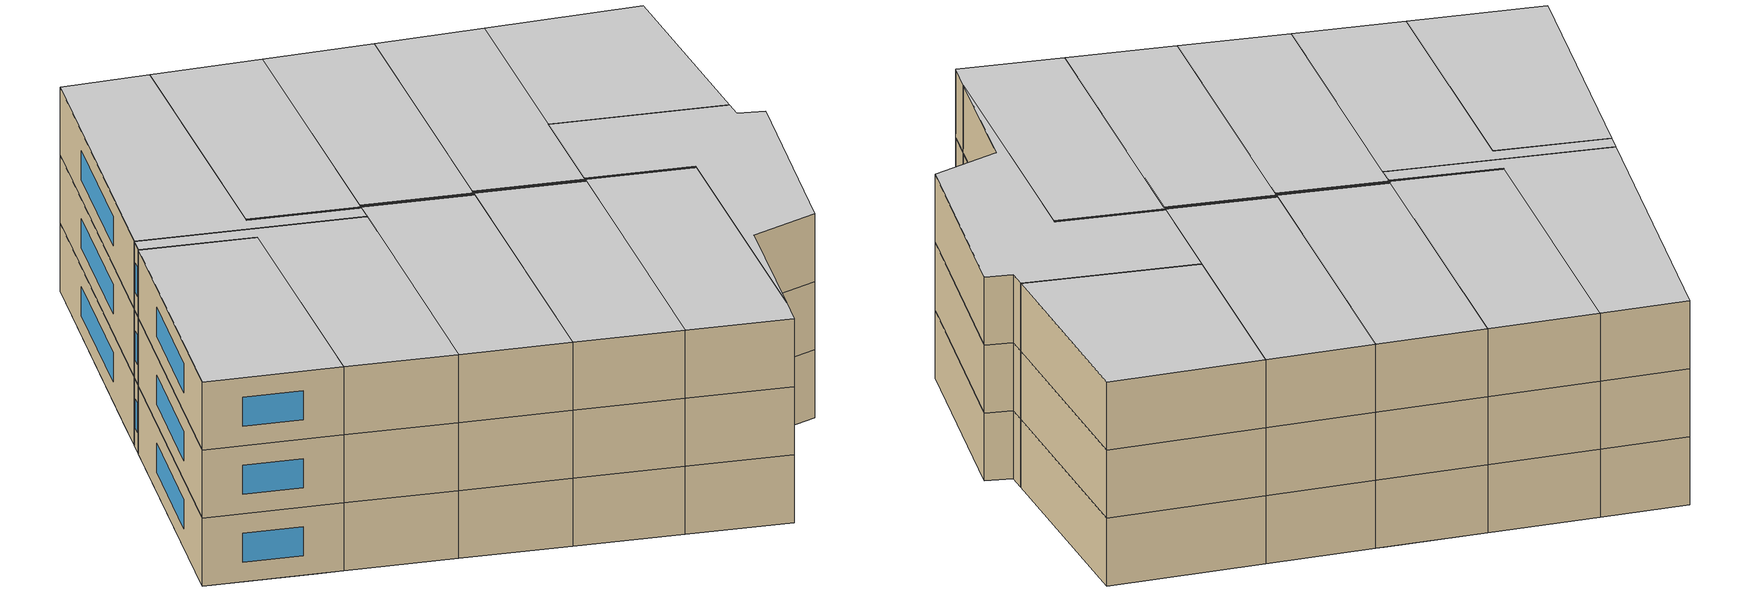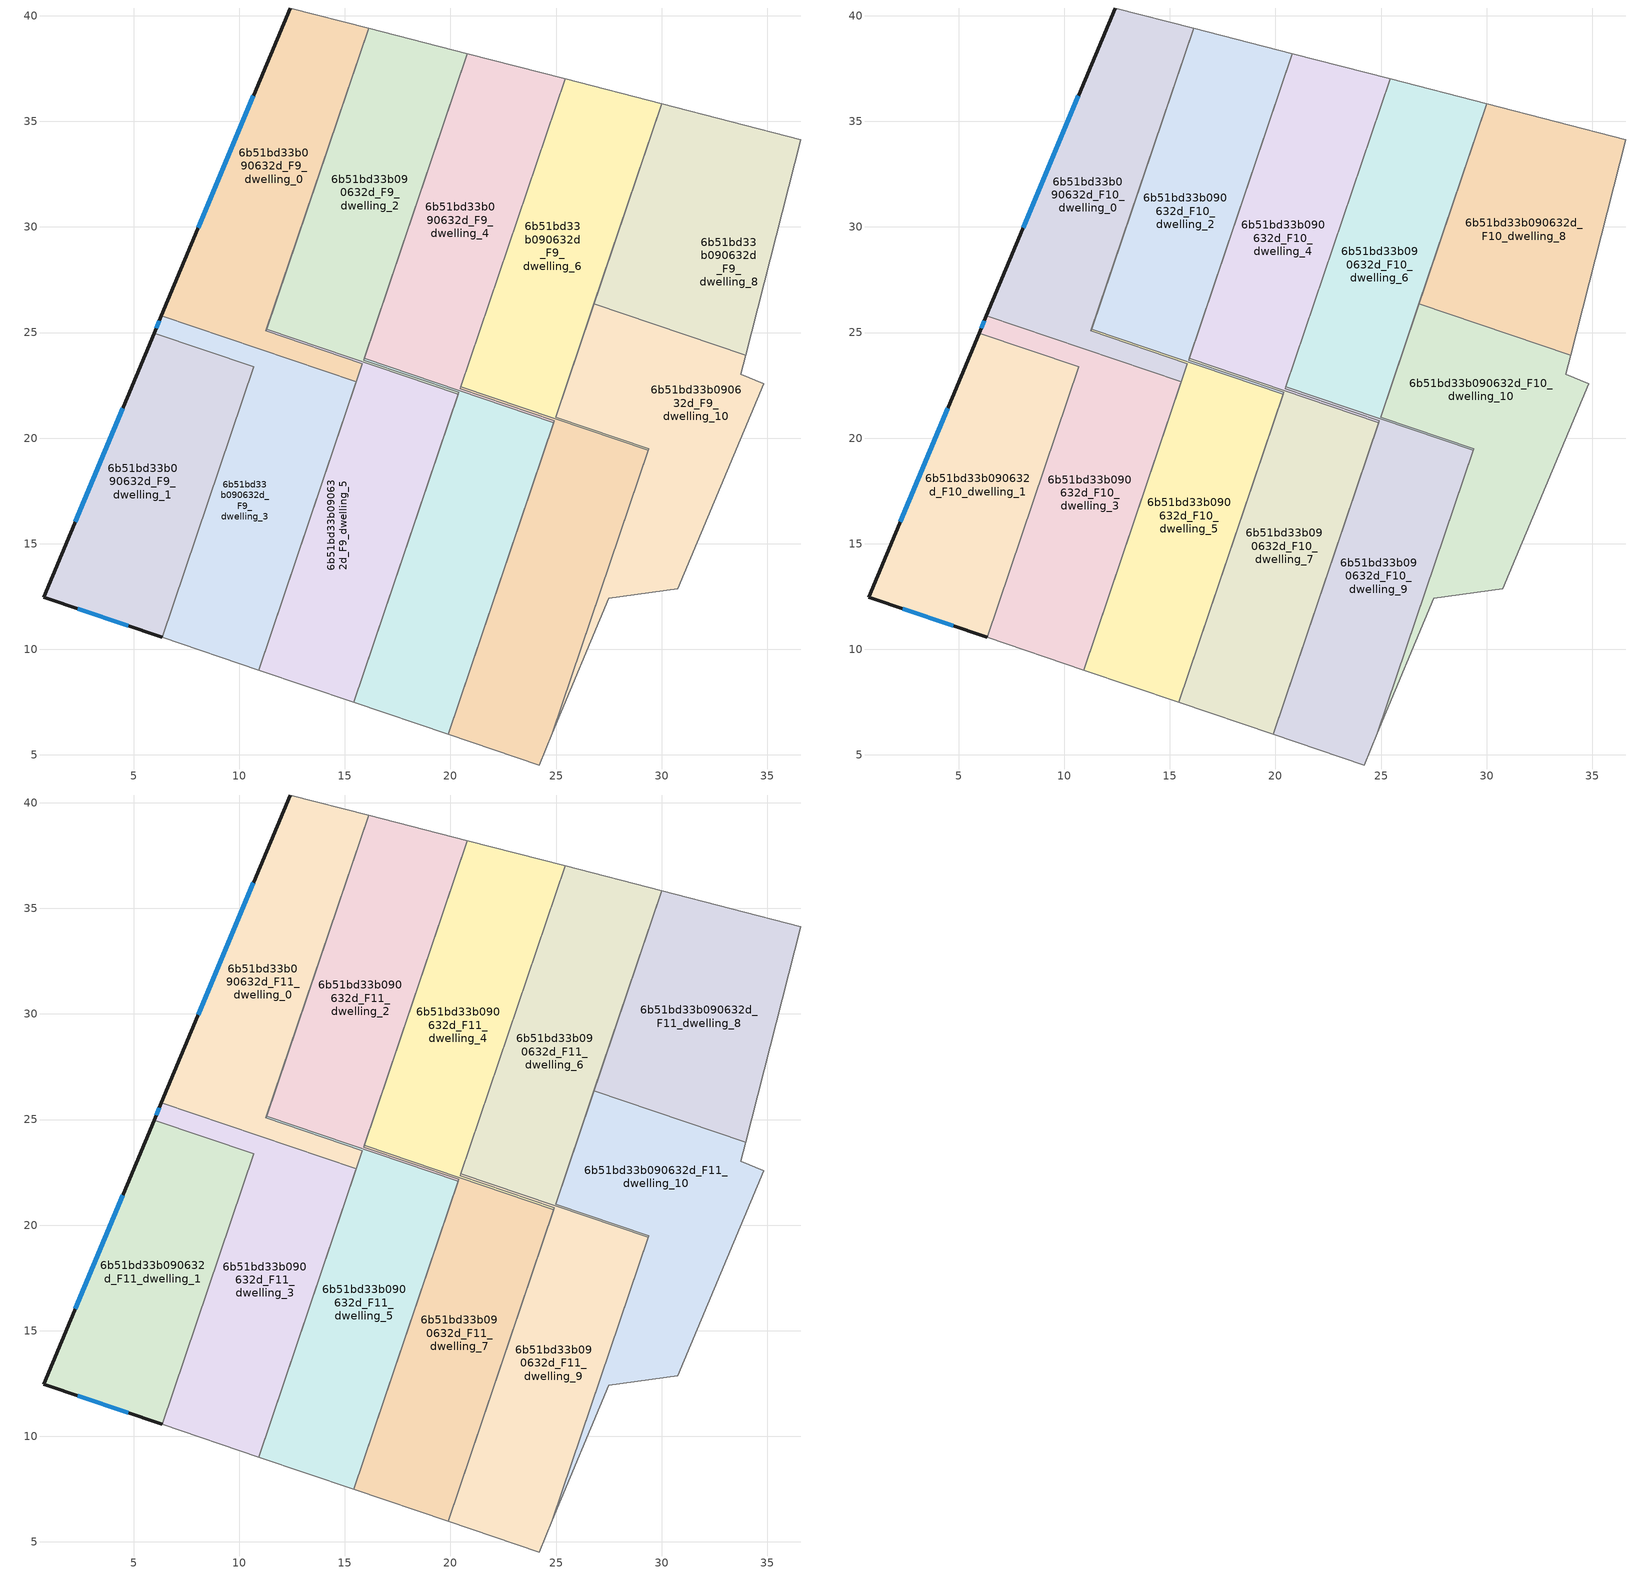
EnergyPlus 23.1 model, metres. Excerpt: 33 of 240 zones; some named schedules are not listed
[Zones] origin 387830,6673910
6b51bd33b090632d_F9_dwelling_0
 floor to 6b51bd33b090632d_F8_dwelling_6 (EU_floor_Construction): 16.12,39.41 11.37,25.4 6.79,26.95 12.41,40.37 z27
 floor to 6b51bd33b090632d_F8_dwelling_0 (EU_floor_Construction): 10.37,25.74 9.97,24.55 6.31,25.79 6.79,26.95 z27
 floor to 6b51bd33b090632d_F8_dwelling_2 (EU_floor_Construction): 15.83,23.53 15.54,22.67 14.06,23.17 14.35,24.03 z27
 floor to 6b51bd33b090632d_F8_dwelling_1 (EU_floor_Construction): 14.35,24.03 14.06,23.17 9.97,24.55 10.37,25.74 11.37,25.39 11.27,25.07 z27
 wall outside (EU_wall_Construction): 12.41,40.37 6.31,25.79 z27:30
 wall adiabatic (EU_wall_Construction): 11.27,25.07 16.12,39.41 12.41,40.37 / 15.54,22.67 15.83,23.53 z27:30
 wall to 6b51bd33b090632d_F9_dwelling_5 (EU_wall_Construction): 15.83,23.53 11.27,25.07 z27:30
 wall to 6b51bd33b090632d_F9_dwelling_3 (EU_wall_Construction): 6.31,25.79 15.54,22.67 z27:30
 window (EU_Window_Construction): 10.67,36.21 8.05,29.96 z27.86:29.14
6b51bd33b090632d_F9_dwelling_1
 floor to 6b51bd33b090632d_F8_dwelling_0 (EU_floor_Construction): 9.69,23.72 5.35,10.91 0.73,12.47 5.97,24.98 z27
 floor to 6b51bd33b090632d_F8_dwelling_1 (EU_floor_Construction): 10.69,23.38 6.35,10.57 5.35,10.91 9.69,23.72 z27
 wall outside (EU_wall_Construction): 5.97,24.98 0.73,12.47 6.35,10.57 z27:30
 wall to 6b51bd33b090632d_F9_dwelling_3 (EU_wall_Construction): 6.35,10.57 10.69,23.38 5.97,24.98 z27:30
 window (EU_Window_Construction): 4.47,21.4 2.23,16.04 / 2.34,11.92 4.75,11.11 z27.86:29.14
6b51bd33b090632d_F9_dwelling_10
 floor to 6b51bd33b090632d_F8_dwelling_11 (EU_floor_Construction): 33.98,23.92 33.75,23.04 34.85,22.58 32.96,18.08 29.33,19.31 29.4,19.5 28.29,19.88 30.1,25.23 z27
 floor to 6b51bd33b090632d_F8_dwelling_10 (EU_floor_Construction): 30.1,25.23 28.29,19.88 24.98,21 26.79,26.35 z27
 floor to 6b51bd33b090632d_F8_dwelling_5 (EU_floor_Construction): 32.96,18.08 30.77,12.86 27.51,12.42 24.83,6.02 29.33,19.31 z27
 wall adiabatic (EU_wall_Construction): 29.4,19.5 24.83,6.02 27.51,12.42 30.77,12.86 34.85,22.58 33.75,23.04 33.98,23.92 / 26.79,26.35 24.98,21 z27:30
 wall to 6b51bd33b090632d_F9_dwelling_6 (EU_wall_Construction): 24.98,21 29.4,19.5 z27:30
 wall to 6b51bd33b090632d_F9_dwelling_8 (EU_wall_Construction): 33.98,23.92 26.79,26.35 z27:30
6b51bd33b090632d_F9_dwelling_2
 floor to 6b51bd33b090632d_F8_dwelling_6 (EU_floor_Construction): 16.4,39.34 11.65,25.3 11.37,25.4 16.12,39.41 z27
 floor to 6b51bd33b090632d_F8_dwelling_3 (EU_floor_Construction): 20.4,22.17 20.37,22.08 18.48,22.72 18.51,22.81 z27
 floor to 6b51bd33b090632d_F8_dwelling_2 (EU_floor_Construction): 18.51,22.81 18.48,22.72 14.38,24.11 14.46,24.35 15.94,23.85 15.89,23.7 z27
 floor adiabatic (EU_floor_Construction): 20.8,38.21 15.94,23.85 14.46,24.35 14.38,24.11 11.29,25.16 11.37,25.4 11.65,25.3 16.4,39.34 16.12,39.41 z27
 wall adiabatic (EU_wall_Construction): 15.89,23.7 20.8,38.21 16.12,39.41 11.29,25.16 / 20.37,22.08 20.4,22.17 z27:30
 wall to 6b51bd33b090632d_F9_dwelling_7 (EU_wall_Construction): 20.4,22.17 15.89,23.7 z27:30
 wall to 6b51bd33b090632d_F9_dwelling_5 (EU_wall_Construction): 11.29,25.16 20.37,22.08 z27:30
6b51bd33b090632d_F9_dwelling_3
 floor to 6b51bd33b090632d_F8_dwelling_1 (EU_floor_Construction): 14.06,23.17 9.44,9.52 6.35,10.57 10.69,23.38 9.69,23.72 9.97,24.55 z27
 floor to 6b51bd33b090632d_F8_dwelling_2 (EU_floor_Construction): 15.54,22.67 10.92,9.02 9.44,9.52 14.06,23.17 z27
 floor to 6b51bd33b090632d_F8_dwelling_0 (EU_floor_Construction): 9.97,24.55 9.69,23.72 5.97,24.98 6.31,25.79 z27
 wall outside (EU_wall_Construction): 6.31,25.79 5.97,24.98 z27:30
 wall adiabatic (EU_wall_Construction): 6.35,10.57 10.92,9.02 15.54,22.67 z27:30
 window (EU_Window_Construction): 6.21,25.56 6.07,25.21 z27.86:29.14
6b51bd33b090632d_F9_dwelling_4
 floor to 6b51bd33b090632d_F8_dwelling_8 (EU_floor_Construction): 25.08,37.1 20.11,22.44 15.94,23.85 20.8,38.21 z27
 floor to 6b51bd33b090632d_F8_dwelling_9 (EU_floor_Construction): 25.43,37.01 20.49,22.42 20.46,22.33 24.21,21.06 24.21,21.05 20.11,22.44 25.08,37.1 z27
 floor to 6b51bd33b090632d_F8_dwelling_2 (EU_floor_Construction): 18.56,22.96 18.53,22.89 15.92,23.78 15.94,23.85 z27
 floor to 6b51bd33b090632d_F8_dwelling_3 (EU_floor_Construction): 22.65,21.57 22.63,21.5 18.53,22.89 18.56,22.96 z27
 floor to 6b51bd33b090632d_F8_dwelling_4 (EU_floor_Construction): 24.92,20.81 24.89,20.74 22.63,21.5 22.65,21.57 z27
 floor to 6b51bd33b090632d_F8_dwelling_10 (EU_floor_Construction): 24.92,20.82 24.92,20.81 24.21,21.05 24.21,21.06 z27
 wall to 6b51bd33b090632d_F9_dwelling_6 (EU_wall_Construction): 20.49,22.42 25.43,37.01 z27:30
 wall to 6b51bd33b090632d_F9_dwelling_9 (EU_wall_Construction): 20.46,22.33 20.49,22.42 / 20.46,22.33 24.92,20.82 z27:30
 wall adiabatic (EU_wall_Construction): 24.89,20.74 24.92,20.82 / 25.43,37.01 20.8,38.21 15.92,23.78 z27:30
 wall to 6b51bd33b090632d_F9_dwelling_7 (EU_wall_Construction): 15.92,23.78 24.89,20.74 z27:30
6b51bd33b090632d_F9_dwelling_5
 floor to 6b51bd33b090632d_F8_dwelling_2 (EU_floor_Construction): 18.48,22.72 13.54,8.13 10.92,9.02 15.83,23.53 14.35,24.03 14.38,24.11 z27
 floor to 6b51bd33b090632d_F8_dwelling_3 (EU_floor_Construction): 20.37,22.08 15.43,7.49 13.54,8.13 18.48,22.72 z27
 floor adiabatic (EU_floor_Construction): 14.38,24.11 14.35,24.03 11.27,25.07 11.29,25.16 z27
 wall adiabatic (EU_wall_Construction): 15.83,23.53 10.92,9.02 15.43,7.49 20.37,22.08 / 11.29,25.16 11.27,25.07 z27:30
6b51bd33b090632d_F9_dwelling_6
 floor to 6b51bd33b090632d_F8_dwelling_9 (EU_floor_Construction): 29.28,36.02 24.24,21.15 20.49,22.42 25.43,37.01 z27
 floor to 6b51bd33b090632d_F8_dwelling_11 (EU_floor_Construction): 29.4,19.5 29.37,19.41 28.26,19.79 28.29,19.88 z27
 floor to 6b51bd33b090632d_F8_dwelling_10 (EU_floor_Construction): 30,35.83 24.98,21 28.29,19.88 28.26,19.79 24.24,21.15 29.28,36.02 z27
 wall adiabatic (EU_wall_Construction): 24.98,21 30,35.83 25.43,37.01 / 29.37,19.41 29.4,19.5 z27:30
 wall to 6b51bd33b090632d_F9_dwelling_9 (EU_wall_Construction): 20.49,22.42 29.37,19.41 z27:30
6b51bd33b090632d_F9_dwelling_7
 floor to 6b51bd33b090632d_F8_dwelling_3 (EU_floor_Construction): 22.63,21.5 17.63,6.75 15.43,7.49 20.4,22.17 18.51,22.81 18.53,22.89 z27
 floor to 6b51bd33b090632d_F8_dwelling_2 (EU_floor_Construction): 18.53,22.89 18.51,22.81 15.89,23.7 15.92,23.78 z27
 floor to 6b51bd33b090632d_F8_dwelling_4 (EU_floor_Construction): 24.89,20.74 19.89,5.98 17.63,6.75 22.63,21.5 z27
 wall adiabatic (EU_wall_Construction): 20.4,22.17 15.43,7.49 19.89,5.98 24.89,20.74 / 15.92,23.78 15.89,23.7 z27:30
6b51bd33b090632d_F9_dwelling_8
 floor to 6b51bd33b090632d_F8_dwelling_10 (EU_floor_Construction): 33.4,34.96 30.1,25.23 26.79,26.35 30,35.83 z27
 floor to 6b51bd33b090632d_F8_dwelling_11 (EU_floor_Construction): 36.6,34.13 33.98,23.92 30.1,25.23 33.4,34.96 z27
 wall adiabatic (EU_wall_Construction): 33.98,23.92 36.6,34.13 30,35.83 26.79,26.35 z27:30
6b51bd33b090632d_F9_dwelling_9
 floor to 6b51bd33b090632d_F8_dwelling_4 (EU_floor_Construction): 26.75,20.19 21.73,5.36 19.89,5.98 24.92,20.81 z27
 floor to 6b51bd33b090632d_F8_dwelling_5 (EU_floor_Construction): 29.33,19.31 24.83,6.02 24.2,4.52 21.73,5.36 26.75,20.19 z27
 floor to 6b51bd33b090632d_F8_dwelling_10 (EU_floor_Construction): 28.26,19.79 28.23,19.69 24.92,20.81 24.92,20.82 24.21,21.06 24.24,21.15 z27
 floor to 6b51bd33b090632d_F8_dwelling_11 (EU_floor_Construction): 29.37,19.41 29.33,19.31 28.23,19.69 28.26,19.79 z27
 floor to 6b51bd33b090632d_F8_dwelling_9 (EU_floor_Construction): 24.24,21.15 24.21,21.06 20.46,22.33 20.49,22.42 z27
 wall adiabatic (EU_wall_Construction): 24.92,20.82 19.89,5.98 24.2,4.52 24.83,6.02 29.37,19.41 z27:30
6b51bd33b090632d_F10_dwelling_0
 floor to 6b51bd33b090632d_F9_dwelling_0 (EU_floor_Construction): 16.12,39.41 11.27,25.07 15.83,23.53 15.54,22.67 6.31,25.79 12.41,40.37 z30
 wall outside (EU_wall_Construction): 12.41,40.37 6.31,25.79 z30:33
 wall adiabatic (EU_wall_Construction): 11.27,25.07 16.12,39.41 12.41,40.37 / 15.54,22.67 15.83,23.53 z30:33
 wall to 6b51bd33b090632d_F10_dwelling_5 (EU_wall_Construction): 15.83,23.53 11.27,25.07 z30:33
 wall to 6b51bd33b090632d_F10_dwelling_3 (EU_wall_Construction): 6.31,25.79 15.54,22.67 z30:33
 window (EU_Window_Construction): 10.67,36.21 8.05,29.96 z30.86:32.14
6b51bd33b090632d_F10_dwelling_1
 floor to 6b51bd33b090632d_F9_dwelling_1 (EU_floor_Construction): 10.69,23.38 6.35,10.57 0.73,12.47 5.97,24.98 z30
 wall outside (EU_wall_Construction): 5.97,24.98 0.73,12.47 6.35,10.57 z30:33
 wall to 6b51bd33b090632d_F10_dwelling_3 (EU_wall_Construction): 6.35,10.57 10.69,23.38 5.97,24.98 z30:33
 window (EU_Window_Construction): 4.47,21.4 2.23,16.04 / 2.34,11.92 4.75,11.11 z30.86:32.14
6b51bd33b090632d_F10_dwelling_10
 floor to 6b51bd33b090632d_F9_dwelling_10 (EU_floor_Construction): 33.98,23.92 33.75,23.04 34.85,22.58 30.77,12.86 27.51,12.42 24.83,6.02 29.4,19.5 24.98,21 26.79,26.35 z30
 wall adiabatic (EU_wall_Construction): 29.4,19.5 24.83,6.02 27.51,12.42 30.77,12.86 34.85,22.58 33.75,23.04 33.98,23.92 / 26.79,26.35 24.98,21 z30:33
 wall to 6b51bd33b090632d_F10_dwelling_6 (EU_wall_Construction): 24.98,21 29.4,19.5 z30:33
 wall to 6b51bd33b090632d_F10_dwelling_8 (EU_wall_Construction): 33.98,23.92 26.79,26.35 z30:33
6b51bd33b090632d_F10_dwelling_2
 floor to 6b51bd33b090632d_F9_dwelling_2 (EU_floor_Construction): 20.8,38.21 15.89,23.7 20.4,22.17 20.37,22.08 11.29,25.16 16.12,39.41 z30
 wall adiabatic (EU_wall_Construction): 15.89,23.7 20.8,38.21 16.12,39.41 11.29,25.16 / 20.37,22.08 20.4,22.17 z30:33
 wall to 6b51bd33b090632d_F10_dwelling_7 (EU_wall_Construction): 20.4,22.17 15.89,23.7 z30:33
 wall to 6b51bd33b090632d_F10_dwelling_5 (EU_wall_Construction): 11.29,25.16 20.37,22.08 z30:33
6b51bd33b090632d_F10_dwelling_3
 floor to 6b51bd33b090632d_F9_dwelling_3 (EU_floor_Construction): 15.54,22.67 10.92,9.02 6.35,10.57 10.69,23.38 5.97,24.98 6.31,25.79 z30
 wall outside (EU_wall_Construction): 6.31,25.79 5.97,24.98 z30:33
 wall adiabatic (EU_wall_Construction): 6.35,10.57 10.92,9.02 15.54,22.67 z30:33
 window (EU_Window_Construction): 6.21,25.56 6.07,25.21 z30.86:32.14
6b51bd33b090632d_F10_dwelling_4
 floor to 6b51bd33b090632d_F9_dwelling_4 (EU_floor_Construction): 25.43,37.01 20.49,22.42 20.46,22.33 24.92,20.82 24.89,20.74 15.92,23.78 20.8,38.21 z30
 wall to 6b51bd33b090632d_F10_dwelling_6 (EU_wall_Construction): 20.49,22.42 25.43,37.01 z30:33
 wall to 6b51bd33b090632d_F10_dwelling_9 (EU_wall_Construction): 24.92,20.82 20.46,22.33 20.49,22.42 z30:33
 wall adiabatic (EU_wall_Construction): 24.89,20.74 24.92,20.82 / 25.43,37.01 20.8,38.21 15.92,23.78 z30:33
 wall to 6b51bd33b090632d_F10_dwelling_7 (EU_wall_Construction): 15.92,23.78 24.89,20.74 z30:33
6b51bd33b090632d_F10_dwelling_5
 floor to 6b51bd33b090632d_F9_dwelling_5 (EU_floor_Construction): 20.37,22.08 15.43,7.49 10.92,9.02 15.83,23.53 11.27,25.07 11.29,25.16 z30
 wall adiabatic (EU_wall_Construction): 15.83,23.53 10.92,9.02 15.43,7.49 20.37,22.08 / 11.29,25.16 11.27,25.07 z30:33
6b51bd33b090632d_F10_dwelling_6
 floor to 6b51bd33b090632d_F9_dwelling_6 (EU_floor_Construction): 30,35.83 24.98,21 29.4,19.5 29.37,19.41 20.49,22.42 25.43,37.01 z30
 wall adiabatic (EU_wall_Construction): 24.98,21 30,35.83 25.43,37.01 / 29.37,19.41 29.4,19.5 z30:33
 wall to 6b51bd33b090632d_F10_dwelling_9 (EU_wall_Construction): 20.49,22.42 29.37,19.41 z30:33
6b51bd33b090632d_F10_dwelling_7
 floor to 6b51bd33b090632d_F9_dwelling_7 (EU_floor_Construction): 24.89,20.74 19.89,5.98 15.43,7.49 20.4,22.17 15.89,23.7 15.92,23.78 z30
 wall adiabatic (EU_wall_Construction): 20.4,22.17 15.43,7.49 19.89,5.98 24.89,20.74 / 15.92,23.78 15.89,23.7 z30:33
6b51bd33b090632d_F10_dwelling_8
 floor to 6b51bd33b090632d_F9_dwelling_8 (EU_floor_Construction): 36.6,34.13 33.98,23.92 26.79,26.35 30,35.83 z30
 wall adiabatic (EU_wall_Construction): 33.98,23.92 36.6,34.13 30,35.83 26.79,26.35 z30:33
6b51bd33b090632d_F10_dwelling_9
 floor to 6b51bd33b090632d_F9_dwelling_9 (EU_floor_Construction): 29.37,19.41 24.83,6.02 24.2,4.52 19.89,5.98 24.92,20.82 20.46,22.33 20.49,22.42 z30
 wall adiabatic (EU_wall_Construction): 24.92,20.82 19.89,5.98 24.2,4.52 24.83,6.02 29.37,19.41 z30:33
6b51bd33b090632d_F11_dwelling_0
 floor to 6b51bd33b090632d_F10_dwelling_0 (EU_floor_Construction): 16.12,39.41 11.27,25.07 15.83,23.53 15.54,22.67 6.31,25.79 12.41,40.37 z33
 wall outside (EU_wall_Construction): 12.41,40.37 6.31,25.79 z33:36
 wall adiabatic (EU_wall_Construction): 11.27,25.07 16.12,39.41 12.41,40.37 / 15.54,22.67 15.83,23.53 z33:36
 wall to 6b51bd33b090632d_F11_dwelling_5 (EU_wall_Construction): 15.83,23.53 11.27,25.07 z33:36
 wall to 6b51bd33b090632d_F11_dwelling_3 (EU_wall_Construction): 6.31,25.79 15.54,22.67 z33:36
 window (EU_Window_Construction): 10.67,36.21 8.05,29.96 z33.86:35.14
 ceiling to 6b51bd33b090632d_F12_dwelling_0 (EU_floor_Construction): 15.54,22.67 15.83,23.53 11.27,25.07 16.12,39.41 12.41,40.37 6.31,25.79 z36
6b51bd33b090632d_F11_dwelling_1
 floor to 6b51bd33b090632d_F10_dwelling_1 (EU_floor_Construction): 10.69,23.38 6.35,10.57 0.73,12.47 5.97,24.98 z33
 wall outside (EU_wall_Construction): 5.97,24.98 0.73,12.47 6.35,10.57 z33:36
 wall to 6b51bd33b090632d_F11_dwelling_3 (EU_wall_Construction): 6.35,10.57 10.69,23.38 5.97,24.98 z33:36
 window (EU_Window_Construction): 4.47,21.4 2.23,16.04 / 2.34,11.92 4.75,11.11 z33.86:35.14
 ceiling to 6b51bd33b090632d_F12_dwelling_1 (EU_floor_Construction): 6.35,10.57 10.69,23.38 5.97,24.98 0.73,12.47 z36
6b51bd33b090632d_F11_dwelling_10
 floor to 6b51bd33b090632d_F10_dwelling_10 (EU_floor_Construction): 33.98,23.92 33.75,23.04 34.85,22.58 30.77,12.86 27.51,12.42 24.83,6.02 29.4,19.5 24.98,21 26.79,26.35 z33
 wall adiabatic (EU_wall_Construction): 29.4,19.5 24.83,6.02 27.51,12.42 30.77,12.86 34.85,22.58 33.75,23.04 33.98,23.92 / 26.79,26.35 24.98,21 z33:36
 wall to 6b51bd33b090632d_F11_dwelling_6 (EU_wall_Construction): 24.98,21 29.4,19.5 z33:36
 wall to 6b51bd33b090632d_F11_dwelling_8 (EU_wall_Construction): 33.98,23.92 26.79,26.35 z33:36
 ceiling to 6b51bd33b090632d_F12_dwelling_10 (EU_floor_Construction): 30.77,12.86 34.85,22.58 33.75,23.04 33.98,23.92 26.79,26.35 24.98,21 29.4,19.5 24.83,6.02 27.51,12.42 z36
6b51bd33b090632d_F11_dwelling_2
 floor to 6b51bd33b090632d_F10_dwelling_2 (EU_floor_Construction): 20.8,38.21 15.89,23.7 20.4,22.17 20.37,22.08 11.29,25.16 16.12,39.41 z33
 wall adiabatic (EU_wall_Construction): 15.89,23.7 20.8,38.21 16.12,39.41 11.29,25.16 / 20.37,22.08 20.4,22.17 z33:36
 wall to 6b51bd33b090632d_F11_dwelling_7 (EU_wall_Construction): 20.4,22.17 15.89,23.7 z33:36
 wall to 6b51bd33b090632d_F11_dwelling_5 (EU_wall_Construction): 11.29,25.16 20.37,22.08 z33:36
 ceiling to 6b51bd33b090632d_F12_dwelling_2 (EU_floor_Construction): 20.4,22.17 15.89,23.7 20.8,38.21 16.12,39.41 11.29,25.16 20.37,22.08 z36
6b51bd33b090632d_F11_dwelling_3
 floor to 6b51bd33b090632d_F10_dwelling_3 (EU_floor_Construction): 15.54,22.67 10.92,9.02 6.35,10.57 10.69,23.38 5.97,24.98 6.31,25.79 z33
 wall outside (EU_wall_Construction): 6.31,25.79 5.97,24.98 z33:36
 wall adiabatic (EU_wall_Construction): 6.35,10.57 10.92,9.02 15.54,22.67 z33:36
 window (EU_Window_Construction): 6.21,25.56 6.07,25.21 z33.86:35.14
 ceiling to 6b51bd33b090632d_F12_dwelling_3 (EU_floor_Construction): 10.92,9.02 15.54,22.67 6.31,25.79 5.97,24.98 10.69,23.38 6.35,10.57 z36
6b51bd33b090632d_F11_dwelling_4
 floor to 6b51bd33b090632d_F10_dwelling_4 (EU_floor_Construction): 25.43,37.01 20.49,22.42 20.46,22.33 24.92,20.82 24.89,20.74 15.92,23.78 20.8,38.21 z33
 wall to 6b51bd33b090632d_F11_dwelling_6 (EU_wall_Construction): 20.49,22.42 25.43,37.01 z33:36
 wall to 6b51bd33b090632d_F11_dwelling_9 (EU_wall_Construction): 24.92,20.82 20.46,22.33 20.49,22.42 z33:36
 wall adiabatic (EU_wall_Construction): 24.89,20.74 24.92,20.82 / 25.43,37.01 20.8,38.21 15.92,23.78 z33:36
 wall to 6b51bd33b090632d_F11_dwelling_7 (EU_wall_Construction): 15.92,23.78 24.89,20.74 z33:36
 ceiling to 6b51bd33b090632d_F12_dwelling_4 (EU_floor_Construction): 24.92,20.82 20.46,22.33 20.49,22.42 25.43,37.01 20.8,38.21 15.92,23.78 24.89,20.74 z36
6b51bd33b090632d_F11_dwelling_5
 floor to 6b51bd33b090632d_F10_dwelling_5 (EU_floor_Construction): 20.37,22.08 15.43,7.49 10.92,9.02 15.83,23.53 11.27,25.07 11.29,25.16 z33
 wall adiabatic (EU_wall_Construction): 15.83,23.53 10.92,9.02 15.43,7.49 20.37,22.08 / 11.29,25.16 11.27,25.07 z33:36
 ceiling to 6b51bd33b090632d_F12_dwelling_5 (EU_floor_Construction): 15.43,7.49 20.37,22.08 11.29,25.16 11.27,25.07 15.83,23.53 10.92,9.02 z36
6b51bd33b090632d_F11_dwelling_6
 floor to 6b51bd33b090632d_F10_dwelling_6 (EU_floor_Construction): 30,35.83 24.98,21 29.4,19.5 29.37,19.41 20.49,22.42 25.43,37.01 z33
 wall adiabatic (EU_wall_Construction): 24.98,21 30,35.83 25.43,37.01 / 29.37,19.41 29.4,19.5 z33:36
 wall to 6b51bd33b090632d_F11_dwelling_9 (EU_wall_Construction): 20.49,22.42 29.37,19.41 z33:36
 ceiling to 6b51bd33b090632d_F12_dwelling_6 (EU_floor_Construction): 29.4,19.5 24.98,21 30,35.83 25.43,37.01 20.49,22.42 29.37,19.41 z36
6b51bd33b090632d_F11_dwelling_7
 floor to 6b51bd33b090632d_F10_dwelling_7 (EU_floor_Construction): 24.89,20.74 19.89,5.98 15.43,7.49 20.4,22.17 15.89,23.7 15.92,23.78 z33
 wall adiabatic (EU_wall_Construction): 20.4,22.17 15.43,7.49 19.89,5.98 24.89,20.74 / 15.92,23.78 15.89,23.7 z33:36
 ceiling to 6b51bd33b090632d_F12_dwelling_7 (EU_floor_Construction): 19.89,5.98 24.89,20.74 15.92,23.78 15.89,23.7 20.4,22.17 15.43,7.49 z36
6b51bd33b090632d_F11_dwelling_8
 floor to 6b51bd33b090632d_F10_dwelling_8 (EU_floor_Construction): 36.6,34.13 33.98,23.92 26.79,26.35 30,35.83 z33
 wall adiabatic (EU_wall_Construction): 33.98,23.92 36.6,34.13 30,35.83 26.79,26.35 z33:36
 ceiling to 6b51bd33b090632d_F12_dwelling_8 (EU_floor_Construction): 33.98,23.92 36.6,34.13 30,35.83 26.79,26.35 z36
6b51bd33b090632d_F11_dwelling_9
 floor to 6b51bd33b090632d_F10_dwelling_9 (EU_floor_Construction): 29.37,19.41 24.83,6.02 24.2,4.52 19.89,5.98 24.92,20.82 20.46,22.33 20.49,22.42 z33
 wall adiabatic (EU_wall_Construction): 24.92,20.82 19.89,5.98 24.2,4.52 24.83,6.02 29.37,19.41 z33:36
 ceiling to 6b51bd33b090632d_F12_dwelling_9 (EU_floor_Construction): 24.83,6.02 29.37,19.41 20.49,22.42 20.46,22.33 24.92,20.82 19.89,5.98 24.2,4.52 z36
[Building]
EU S2 Campaign: North Axis=0; Terrain=City; Solar Distribution=FullExterior
[Site:Location]
Helsinki-Vantaa.AP: Latitude=60.317; Longitude=24.963; Time Zone=2; Elevation=54.6
[SizingPeriod:WeatherFileDays]
AnnualSizingPeriod: Begin Month=1; Begin Day of Month=1; End Month=12; End Day of Month=31; Day of Week for Start Day=Monday; Use Weather File Daylight Saving Period=No; Use Weather File Rain and Snow Indicators=No
[MATERIAL]
EU_InternalMass_Material: Roughness=MediumRough; Thickness=0.1; Conductivity=1; Density=1800; Specific Heat=900; Thermal Absorptance=0.9; Solar Absorptance=0.7; Visible Absorptance=0.7
[MATERIAL:NOMASS] Roughness=MediumRough; Thermal Absorptance=0.9; Solar Absorptance=0.7; Visible Absorptance=0.7
Name | Thermal Resistance
EU_wall_NoMass | 5.91765
EU_floor_NoMass | 6.2875
[WINDOWMATERIAL:SIMPLEGLAZINGSYSTEM]
EU_Window_SimpleGlazing: UFactor=0.994035; Solar Heat Gain Coefficient=0.7; Visible Transmittance=0.7
[CONSTRUCTION]
EU_wall_Construction: EU_wall_NoMass
EU_floor_Construction: EU_floor_NoMass
EU_Window_Construction: EU_Window_SimpleGlazing
EU_InternalMass_Construction: EU_InternalMass_Material
[ZONE] Type=1; Multiplier=1; Ceiling Height=autocalculate; Floor Area=autocalculate; Part of Total Floor Area=Yes
Name | Volume
6b51bd33b090632d_F9_dwelling_0; 6b51bd33b090632d_F10_dwelling_0; 6b51bd33b090632d_F11_dwelling_0 | 221.51
6b51bd33b090632d_F9_dwelling_1; 6b51bd33b090632d_F10_dwelling_1; 6b51bd33b090632d_F11_dwelling_1 | 221.535
6b51bd33b090632d_F9_dwelling_10; 6b51bd33b090632d_F10_dwelling_10; 6b51bd33b090632d_F11_dwelling_10 | 221.521
6b51bd33b090632d_F9_dwelling_2; 6b51bd33b090632d_F10_dwelling_2; 6b51bd33b090632d_F11_dwelling_2 | 221.511
6b51bd33b090632d_F9_dwelling_3; 6b51bd33b090632d_F10_dwelling_3; 6b51bd33b090632d_F11_dwelling_3; 6b51bd33b090632d_F9_dwelling_5; 6b51bd33b090632d_F10_dwelling_5; 6b51bd33b090632d_F11_dwelling_5 | 221.539
6b51bd33b090632d_F9_dwelling_4; 6b51bd33b090632d_F10_dwelling_4; 6b51bd33b090632d_F11_dwelling_4 | 221.58
6b51bd33b090632d_F9_dwelling_6; 6b51bd33b090632d_F10_dwelling_6; 6b51bd33b090632d_F11_dwelling_6 | 221.525
6b51bd33b090632d_F9_dwelling_7; 6b51bd33b090632d_F10_dwelling_7; 6b51bd33b090632d_F11_dwelling_7 | 221.512
6b51bd33b090632d_F9_dwelling_8; 6b51bd33b090632d_F10_dwelling_8; 6b51bd33b090632d_F11_dwelling_8 | 221.515
6b51bd33b090632d_F9_dwelling_9; 6b51bd33b090632d_F10_dwelling_9; 6b51bd33b090632d_F11_dwelling_9 | 221.544
[INTERNALMASS] Construction=EU_InternalMass_Construction
Name | Zone or ZoneList | Surface Area
6b51bd33b090632d_F9_dwelling_0_EU_InternalMass | 6b51bd33b090632d_F9_dwelling_0 | 73.8377
6b51bd33b090632d_F9_dwelling_1_EU_InternalMass | 6b51bd33b090632d_F9_dwelling_1 | 73.8467
6b51bd33b090632d_F9_dwelling_2_EU_InternalMass | 6b51bd33b090632d_F9_dwelling_2 | 73.8374
6b51bd33b090632d_F9_dwelling_3_EU_InternalMass | 6b51bd33b090632d_F9_dwelling_3 | 73.8473
6b51bd33b090632d_F9_dwelling_4_EU_InternalMass | 6b51bd33b090632d_F9_dwelling_4 | 73.8601
6b51bd33b090632d_F9_dwelling_5_EU_InternalMass | 6b51bd33b090632d_F9_dwelling_5 | 73.847
6b51bd33b090632d_F9_dwelling_6_EU_InternalMass | 6b51bd33b090632d_F9_dwelling_6 | 73.841
6b51bd33b090632d_F9_dwelling_7_EU_InternalMass | 6b51bd33b090632d_F9_dwelling_7 | 73.8375
6b51bd33b090632d_F9_dwelling_8_EU_InternalMass | 6b51bd33b090632d_F9_dwelling_8 | 73.8384
6b51bd33b090632d_F9_dwelling_9_EU_InternalMass | 6b51bd33b090632d_F9_dwelling_9 | 73.8476
6b51bd33b090632d_F9_dwelling_10_EU_InternalMass | 6b51bd33b090632d_F9_dwelling_10 | 73.8406
6b51bd33b090632d_F10_dwelling_0_EU_InternalMass | 6b51bd33b090632d_F10_dwelling_0 | 73.8377
6b51bd33b090632d_F10_dwelling_1_EU_InternalMass | 6b51bd33b090632d_F10_dwelling_1 | 73.8467
6b51bd33b090632d_F10_dwelling_2_EU_InternalMass | 6b51bd33b090632d_F10_dwelling_2 | 73.8374
6b51bd33b090632d_F10_dwelling_3_EU_InternalMass | 6b51bd33b090632d_F10_dwelling_3 | 73.8473
6b51bd33b090632d_F10_dwelling_4_EU_InternalMass | 6b51bd33b090632d_F10_dwelling_4 | 73.8601
6b51bd33b090632d_F10_dwelling_5_EU_InternalMass | 6b51bd33b090632d_F10_dwelling_5 | 73.847
6b51bd33b090632d_F10_dwelling_6_EU_InternalMass | 6b51bd33b090632d_F10_dwelling_6 | 73.841
6b51bd33b090632d_F10_dwelling_7_EU_InternalMass | 6b51bd33b090632d_F10_dwelling_7 | 73.8375
6b51bd33b090632d_F10_dwelling_8_EU_InternalMass | 6b51bd33b090632d_F10_dwelling_8 | 73.8384
6b51bd33b090632d_F10_dwelling_9_EU_InternalMass | 6b51bd33b090632d_F10_dwelling_9 | 73.8476
6b51bd33b090632d_F10_dwelling_10_EU_InternalMass | 6b51bd33b090632d_F10_dwelling_10 | 73.8406
6b51bd33b090632d_F11_dwelling_0_EU_InternalMass | 6b51bd33b090632d_F11_dwelling_0 | 73.8377
6b51bd33b090632d_F11_dwelling_1_EU_InternalMass | 6b51bd33b090632d_F11_dwelling_1 | 73.8467
6b51bd33b090632d_F11_dwelling_2_EU_InternalMass | 6b51bd33b090632d_F11_dwelling_2 | 73.8374
6b51bd33b090632d_F11_dwelling_3_EU_InternalMass | 6b51bd33b090632d_F11_dwelling_3 | 73.8473
6b51bd33b090632d_F11_dwelling_4_EU_InternalMass | 6b51bd33b090632d_F11_dwelling_4 | 73.8601
6b51bd33b090632d_F11_dwelling_5_EU_InternalMass | 6b51bd33b090632d_F11_dwelling_5 | 73.847
6b51bd33b090632d_F11_dwelling_6_EU_InternalMass | 6b51bd33b090632d_F11_dwelling_6 | 73.841
6b51bd33b090632d_F11_dwelling_7_EU_InternalMass | 6b51bd33b090632d_F11_dwelling_7 | 73.8375
6b51bd33b090632d_F11_dwelling_8_EU_InternalMass | 6b51bd33b090632d_F11_dwelling_8 | 73.8384
6b51bd33b090632d_F11_dwelling_9_EU_InternalMass | 6b51bd33b090632d_F11_dwelling_9 | 73.8476
6b51bd33b090632d_F11_dwelling_10_EU_InternalMass | 6b51bd33b090632d_F11_dwelling_10 | 73.8406
[OTHEREQUIPMENT] Fuel Type=Electricity; Design Level Calculation Method=Watts/Area; Power per Zone Floor Area=1; Fraction Latent=0; Fraction Radiant=0; Fraction Lost=0; Carbon Dioxide Generation Rate=0; EndUse Subcategory=EU_Step8_InternalGains
Name | Zone or ZoneList or Space or SpaceList | Schedule
EU_Step8_InternalGain_6b51bd33b090632d_F9_dwelling_0_f000 | 6b51bd33b090632d_F9_dwelling_0 | EU_Step8_GainSchedule_6b51bd33b090632d_F9_dwelling_0_f000
EU_Step8_InternalGain_6b51bd33b090632d_F9_dwelling_1_f000 | 6b51bd33b090632d_F9_dwelling_1 | EU_Step8_GainSchedule_6b51bd33b090632d_F9_dwelling_1_f000
EU_Step8_InternalGain_6b51bd33b090632d_F9_dwelling_2_f000 | 6b51bd33b090632d_F9_dwelling_2 | EU_Step8_GainSchedule_6b51bd33b090632d_F9_dwelling_2_f000
EU_Step8_InternalGain_6b51bd33b090632d_F9_dwelling_3_f000 | 6b51bd33b090632d_F9_dwelling_3 | EU_Step8_GainSchedule_6b51bd33b090632d_F9_dwelling_3_f000
EU_Step8_InternalGain_6b51bd33b090632d_F9_dwelling_4_f000 | 6b51bd33b090632d_F9_dwelling_4 | EU_Step8_GainSchedule_6b51bd33b090632d_F9_dwelling_4_f000
EU_Step8_InternalGain_6b51bd33b090632d_F9_dwelling_5_f000 | 6b51bd33b090632d_F9_dwelling_5 | EU_Step8_GainSchedule_6b51bd33b090632d_F9_dwelling_5_f000
EU_Step8_InternalGain_6b51bd33b090632d_F9_dwelling_6_f000 | 6b51bd33b090632d_F9_dwelling_6 | EU_Step8_GainSchedule_6b51bd33b090632d_F9_dwelling_6_f000
EU_Step8_InternalGain_6b51bd33b090632d_F9_dwelling_7_f000 | 6b51bd33b090632d_F9_dwelling_7 | EU_Step8_GainSchedule_6b51bd33b090632d_F9_dwelling_7_f000
EU_Step8_InternalGain_6b51bd33b090632d_F9_dwelling_8_f000 | 6b51bd33b090632d_F9_dwelling_8 | EU_Step8_GainSchedule_6b51bd33b090632d_F9_dwelling_8_f000
EU_Step8_InternalGain_6b51bd33b090632d_F9_dwelling_9_f000 | 6b51bd33b090632d_F9_dwelling_9 | EU_Step8_GainSchedule_6b51bd33b090632d_F9_dwelling_9_f000
EU_Step8_InternalGain_6b51bd33b090632d_F9_dwelling_10_f000 | 6b51bd33b090632d_F9_dwelling_10 | EU_Step8_GainSchedule_6b51bd33b090632d_F9_dwelling_10_f000
EU_Step8_InternalGain_6b51bd33b090632d_F10_dwelling_0_f000 | 6b51bd33b090632d_F10_dwelling_0 | EU_Step8_GainSchedule_6b51bd33b090632d_F10_dwelling_0_f000
EU_Step8_InternalGain_6b51bd33b090632d_F10_dwelling_1_f000 | 6b51bd33b090632d_F10_dwelling_1 | EU_Step8_GainSchedule_6b51bd33b090632d_F10_dwelling_1_f000
EU_Step8_InternalGain_6b51bd33b090632d_F10_dwelling_2_f000 | 6b51bd33b090632d_F10_dwelling_2 | EU_Step8_GainSchedule_6b51bd33b090632d_F10_dwelling_2_f000
EU_Step8_InternalGain_6b51bd33b090632d_F10_dwelling_3_f000 | 6b51bd33b090632d_F10_dwelling_3 | EU_Step8_GainSchedule_6b51bd33b090632d_F10_dwelling_3_f000
EU_Step8_InternalGain_6b51bd33b090632d_F10_dwelling_4_f000 | 6b51bd33b090632d_F10_dwelling_4 | EU_Step8_GainSchedule_6b51bd33b090632d_F10_dwelling_4_f000
EU_Step8_InternalGain_6b51bd33b090632d_F10_dwelling_5_f000 | 6b51bd33b090632d_F10_dwelling_5 | EU_Step8_GainSchedule_6b51bd33b090632d_F10_dwelling_5_f000
EU_Step8_InternalGain_6b51bd33b090632d_F10_dwelling_6_f000 | 6b51bd33b090632d_F10_dwelling_6 | EU_Step8_GainSchedule_6b51bd33b090632d_F10_dwelling_6_f000
EU_Step8_InternalGain_6b51bd33b090632d_F10_dwelling_7_f000 | 6b51bd33b090632d_F10_dwelling_7 | EU_Step8_GainSchedule_6b51bd33b090632d_F10_dwelling_7_f000
EU_Step8_InternalGain_6b51bd33b090632d_F10_dwelling_8_f000 | 6b51bd33b090632d_F10_dwelling_8 | EU_Step8_GainSchedule_6b51bd33b090632d_F10_dwelling_8_f000
EU_Step8_InternalGain_6b51bd33b090632d_F10_dwelling_9_f000 | 6b51bd33b090632d_F10_dwelling_9 | EU_Step8_GainSchedule_6b51bd33b090632d_F10_dwelling_9_f000
EU_Step8_InternalGain_6b51bd33b090632d_F10_dwelling_10_f000 | 6b51bd33b090632d_F10_dwelling_10 | EU_Step8_GainSchedule_6b51bd33b090632d_F10_dwelling_10_f000
EU_Step8_InternalGain_6b51bd33b090632d_F11_dwelling_0_f000 | 6b51bd33b090632d_F11_dwelling_0 | EU_Step8_GainSchedule_6b51bd33b090632d_F11_dwelling_0_f000
EU_Step8_InternalGain_6b51bd33b090632d_F11_dwelling_1_f000 | 6b51bd33b090632d_F11_dwelling_1 | EU_Step8_GainSchedule_6b51bd33b090632d_F11_dwelling_1_f000
EU_Step8_InternalGain_6b51bd33b090632d_F11_dwelling_2_f000 | 6b51bd33b090632d_F11_dwelling_2 | EU_Step8_GainSchedule_6b51bd33b090632d_F11_dwelling_2_f000
EU_Step8_InternalGain_6b51bd33b090632d_F11_dwelling_3_f000 | 6b51bd33b090632d_F11_dwelling_3 | EU_Step8_GainSchedule_6b51bd33b090632d_F11_dwelling_3_f000
EU_Step8_InternalGain_6b51bd33b090632d_F11_dwelling_4_f000 | 6b51bd33b090632d_F11_dwelling_4 | EU_Step8_GainSchedule_6b51bd33b090632d_F11_dwelling_4_f000
EU_Step8_InternalGain_6b51bd33b090632d_F11_dwelling_5_f000 | 6b51bd33b090632d_F11_dwelling_5 | EU_Step8_GainSchedule_6b51bd33b090632d_F11_dwelling_5_f000
EU_Step8_InternalGain_6b51bd33b090632d_F11_dwelling_6_f000 | 6b51bd33b090632d_F11_dwelling_6 | EU_Step8_GainSchedule_6b51bd33b090632d_F11_dwelling_6_f000
EU_Step8_InternalGain_6b51bd33b090632d_F11_dwelling_7_f000 | 6b51bd33b090632d_F11_dwelling_7 | EU_Step8_GainSchedule_6b51bd33b090632d_F11_dwelling_7_f000
EU_Step8_InternalGain_6b51bd33b090632d_F11_dwelling_8_f000 | 6b51bd33b090632d_F11_dwelling_8 | EU_Step8_GainSchedule_6b51bd33b090632d_F11_dwelling_8_f000
EU_Step8_InternalGain_6b51bd33b090632d_F11_dwelling_9_f000 | 6b51bd33b090632d_F11_dwelling_9 | EU_Step8_GainSchedule_6b51bd33b090632d_F11_dwelling_9_f000
EU_Step8_InternalGain_6b51bd33b090632d_F11_dwelling_10_f000 | 6b51bd33b090632d_F11_dwelling_10 | EU_Step8_GainSchedule_6b51bd33b090632d_F11_dwelling_10_f000
[ZONEVENTILATION:DESIGNFLOWRATE] Schedule=EU_AlwaysOn; Design Flow Rate Calculation Method=AirChanges/Hour; Air Changes per Hour=0.596421; Ventilation Type=Natural; Fan Pressure Rise=0; Fan Total Efficiency=1; Constant Term Coefficient=1; Temperature Term Coefficient=0; Velocity Term Coefficient=0; Velocity Squared Term Coefficient=0; Minimum Indoor Temperature=-100; Maximum Indoor Temperature=100; Delta Temperature=-100; Minimum Outdoor Temperature=-100; Maximum Outdoor Temperature=100; Maximum Wind Speed=40
Name | Zone or ZoneList or Space or SpaceList
EU_ConstantAir_6b51bd33b090632d_F9_dwelling_0 | 6b51bd33b090632d_F9_dwelling_0
EU_ConstantAir_6b51bd33b090632d_F9_dwelling_1 | 6b51bd33b090632d_F9_dwelling_1
EU_ConstantAir_6b51bd33b090632d_F9_dwelling_2 | 6b51bd33b090632d_F9_dwelling_2
EU_ConstantAir_6b51bd33b090632d_F9_dwelling_3 | 6b51bd33b090632d_F9_dwelling_3
EU_ConstantAir_6b51bd33b090632d_F9_dwelling_4 | 6b51bd33b090632d_F9_dwelling_4
EU_ConstantAir_6b51bd33b090632d_F9_dwelling_5 | 6b51bd33b090632d_F9_dwelling_5
EU_ConstantAir_6b51bd33b090632d_F9_dwelling_6 | 6b51bd33b090632d_F9_dwelling_6
EU_ConstantAir_6b51bd33b090632d_F9_dwelling_7 | 6b51bd33b090632d_F9_dwelling_7
EU_ConstantAir_6b51bd33b090632d_F9_dwelling_8 | 6b51bd33b090632d_F9_dwelling_8
EU_ConstantAir_6b51bd33b090632d_F9_dwelling_9 | 6b51bd33b090632d_F9_dwelling_9
EU_ConstantAir_6b51bd33b090632d_F9_dwelling_10 | 6b51bd33b090632d_F9_dwelling_10
EU_ConstantAir_6b51bd33b090632d_F10_dwelling_0 | 6b51bd33b090632d_F10_dwelling_0
EU_ConstantAir_6b51bd33b090632d_F10_dwelling_1 | 6b51bd33b090632d_F10_dwelling_1
EU_ConstantAir_6b51bd33b090632d_F10_dwelling_2 | 6b51bd33b090632d_F10_dwelling_2
EU_ConstantAir_6b51bd33b090632d_F10_dwelling_3 | 6b51bd33b090632d_F10_dwelling_3
EU_ConstantAir_6b51bd33b090632d_F10_dwelling_4 | 6b51bd33b090632d_F10_dwelling_4
EU_ConstantAir_6b51bd33b090632d_F10_dwelling_5 | 6b51bd33b090632d_F10_dwelling_5
EU_ConstantAir_6b51bd33b090632d_F10_dwelling_6 | 6b51bd33b090632d_F10_dwelling_6
EU_ConstantAir_6b51bd33b090632d_F10_dwelling_7 | 6b51bd33b090632d_F10_dwelling_7
EU_ConstantAir_6b51bd33b090632d_F10_dwelling_8 | 6b51bd33b090632d_F10_dwelling_8
EU_ConstantAir_6b51bd33b090632d_F10_dwelling_9 | 6b51bd33b090632d_F10_dwelling_9
EU_ConstantAir_6b51bd33b090632d_F10_dwelling_10 | 6b51bd33b090632d_F10_dwelling_10
EU_ConstantAir_6b51bd33b090632d_F11_dwelling_0 | 6b51bd33b090632d_F11_dwelling_0
EU_ConstantAir_6b51bd33b090632d_F11_dwelling_1 | 6b51bd33b090632d_F11_dwelling_1
EU_ConstantAir_6b51bd33b090632d_F11_dwelling_2 | 6b51bd33b090632d_F11_dwelling_2
EU_ConstantAir_6b51bd33b090632d_F11_dwelling_3 | 6b51bd33b090632d_F11_dwelling_3
EU_ConstantAir_6b51bd33b090632d_F11_dwelling_4 | 6b51bd33b090632d_F11_dwelling_4
EU_ConstantAir_6b51bd33b090632d_F11_dwelling_5 | 6b51bd33b090632d_F11_dwelling_5
EU_ConstantAir_6b51bd33b090632d_F11_dwelling_6 | 6b51bd33b090632d_F11_dwelling_6
EU_ConstantAir_6b51bd33b090632d_F11_dwelling_7 | 6b51bd33b090632d_F11_dwelling_7
EU_ConstantAir_6b51bd33b090632d_F11_dwelling_8 | 6b51bd33b090632d_F11_dwelling_8
EU_ConstantAir_6b51bd33b090632d_F11_dwelling_9 | 6b51bd33b090632d_F11_dwelling_9
EU_ConstantAir_6b51bd33b090632d_F11_dwelling_10 | 6b51bd33b090632d_F11_dwelling_10
[HVACTEMPLATE:ZONE:IDEALLOADSAIRSYSTEM] System Availability Schedule=EU_AlwaysOn; Maximum Heating Supply Air Temperature=50; Minimum Cooling Supply Air Temperature=13; Maximum Heating Supply Air Humidity Ratio=0.0156; Minimum Cooling Supply Air Humidity Ratio=0.0077; Heating Limit=NoLimit; Cooling Limit=NoLimit; Heating Availability Schedule=EU_AlwaysOn; Cooling Availability Schedule=EU_CoolingOff; Dehumidification Control Type=ConstantSensibleHeatRatio; Cooling Sensible Heat Ratio=0.7; Dehumidification Setpoint=60; Humidification Control Type=None; Humidification Setpoint=30; Outdoor Air Method=None; Outdoor Air Flow Rate per Person=0.00944; Outdoor Air Flow Rate per Zone Floor Area=0; Outdoor Air Flow Rate per Zone=0; Demand Controlled Ventilation Type=None; Outdoor Air Economizer Type=NoEconomizer; Heat Recovery Type=None; Sensible Heat Recovery Effectiveness=0.7; Latent Heat Recovery Effectiveness=0.65
Name | Template Thermostat
6b51bd33b090632d_F9_dwelling_0 | EU_HeatOnly_6b51bd33b090632d_F9_dwelling_0
6b51bd33b090632d_F9_dwelling_1 | EU_HeatOnly_6b51bd33b090632d_F9_dwelling_1
6b51bd33b090632d_F9_dwelling_2 | EU_HeatOnly_6b51bd33b090632d_F9_dwelling_2
6b51bd33b090632d_F9_dwelling_3 | EU_HeatOnly_6b51bd33b090632d_F9_dwelling_3
6b51bd33b090632d_F9_dwelling_4 | EU_HeatOnly_6b51bd33b090632d_F9_dwelling_4
6b51bd33b090632d_F9_dwelling_5 | EU_HeatOnly_6b51bd33b090632d_F9_dwelling_5
6b51bd33b090632d_F9_dwelling_6 | EU_HeatOnly_6b51bd33b090632d_F9_dwelling_6
6b51bd33b090632d_F9_dwelling_7 | EU_HeatOnly_6b51bd33b090632d_F9_dwelling_7
6b51bd33b090632d_F9_dwelling_8 | EU_HeatOnly_6b51bd33b090632d_F9_dwelling_8
6b51bd33b090632d_F9_dwelling_9 | EU_HeatOnly_6b51bd33b090632d_F9_dwelling_9
6b51bd33b090632d_F9_dwelling_10 | EU_HeatOnly_6b51bd33b090632d_F9_dwelling_10
6b51bd33b090632d_F10_dwelling_0 | EU_HeatOnly_6b51bd33b090632d_F10_dwelling_0
6b51bd33b090632d_F10_dwelling_1 | EU_HeatOnly_6b51bd33b090632d_F10_dwelling_1
6b51bd33b090632d_F10_dwelling_2 | EU_HeatOnly_6b51bd33b090632d_F10_dwelling_2
6b51bd33b090632d_F10_dwelling_3 | EU_HeatOnly_6b51bd33b090632d_F10_dwelling_3
6b51bd33b090632d_F10_dwelling_4 | EU_HeatOnly_6b51bd33b090632d_F10_dwelling_4
6b51bd33b090632d_F10_dwelling_5 | EU_HeatOnly_6b51bd33b090632d_F10_dwelling_5
6b51bd33b090632d_F10_dwelling_6 | EU_HeatOnly_6b51bd33b090632d_F10_dwelling_6
6b51bd33b090632d_F10_dwelling_7 | EU_HeatOnly_6b51bd33b090632d_F10_dwelling_7
6b51bd33b090632d_F10_dwelling_8 | EU_HeatOnly_6b51bd33b090632d_F10_dwelling_8
6b51bd33b090632d_F10_dwelling_9 | EU_HeatOnly_6b51bd33b090632d_F10_dwelling_9
6b51bd33b090632d_F10_dwelling_10 | EU_HeatOnly_6b51bd33b090632d_F10_dwelling_10
6b51bd33b090632d_F11_dwelling_0 | EU_HeatOnly_6b51bd33b090632d_F11_dwelling_0
6b51bd33b090632d_F11_dwelling_1 | EU_HeatOnly_6b51bd33b090632d_F11_dwelling_1
6b51bd33b090632d_F11_dwelling_2 | EU_HeatOnly_6b51bd33b090632d_F11_dwelling_2
6b51bd33b090632d_F11_dwelling_3 | EU_HeatOnly_6b51bd33b090632d_F11_dwelling_3
6b51bd33b090632d_F11_dwelling_4 | EU_HeatOnly_6b51bd33b090632d_F11_dwelling_4
6b51bd33b090632d_F11_dwelling_5 | EU_HeatOnly_6b51bd33b090632d_F11_dwelling_5
6b51bd33b090632d_F11_dwelling_6 | EU_HeatOnly_6b51bd33b090632d_F11_dwelling_6
6b51bd33b090632d_F11_dwelling_7 | EU_HeatOnly_6b51bd33b090632d_F11_dwelling_7
6b51bd33b090632d_F11_dwelling_8 | EU_HeatOnly_6b51bd33b090632d_F11_dwelling_8
6b51bd33b090632d_F11_dwelling_9 | EU_HeatOnly_6b51bd33b090632d_F11_dwelling_9
6b51bd33b090632d_F11_dwelling_10 | EU_HeatOnly_6b51bd33b090632d_F11_dwelling_10
[SIZING:ZONE] Zone Cooling Design Supply Air Temperature Input Method=SupplyAirTemperature; Zone Cooling Design Supply Air Temperature=13; Zone Heating Design Supply Air Temperature Input Method=SupplyAirTemperature; Zone Heating Design Supply Air Temperature=50; Zone Cooling Design Supply Air Humidity Ratio=0.008; Zone Heating Design Supply Air Humidity Ratio=0.008; Cooling Design Air Flow Method=DesignDay; Cooling Design Air Flow Rate=0; Cooling Minimum Air Flow per Zone Floor Area=0.000762; Cooling Minimum Air Flow=0; Cooling Minimum Air Flow Fraction=0.2; Heating Design Air Flow Method=DesignDay; Heating Design Air Flow Rate=0; Heating Maximum Air Flow per Zone Floor Area=0.002032; Heating Maximum Air Flow=0.141576; Heating Maximum Air Flow Fraction=0.3; Account for Dedicated Outdoor Air System=No; Dedicated Outdoor Air System Control Strategy=NeutralSupplyAir; Dedicated Outdoor Air Low Setpoint Temperature for Design=autosize; Dedicated Outdoor Air High Setpoint Temperature for Design=autosize; Zone Load Sizing Method=Sensible Load Only No Latent Load; Zone Latent Cooling Design Supply Air Humidity Ratio Input Method=HumidityRatioDifference; Zone Cooling Design Supply Air Humidity Ratio Difference=0.005; Zone Latent Heating Design Supply Air Humidity Ratio Input Method=HumidityRatioDifference; Zone Humidification Design Supply Air Humidity Ratio Difference=0.005
6b51bd33b090632d_F9_dwelling_0; 6b51bd33b090632d_F9_dwelling_1; 6b51bd33b090632d_F9_dwelling_2; 6b51bd33b090632d_F9_dwelling_3; 6b51bd33b090632d_F9_dwelling_4; 6b51bd33b090632d_F9_dwelling_5; 6b51bd33b090632d_F9_dwelling_6; 6b51bd33b090632d_F9_dwelling_7; 6b51bd33b090632d_F9_dwelling_8; 6b51bd33b090632d_F9_dwelling_9; 6b51bd33b090632d_F9_dwelling_10; 6b51bd33b090632d_F10_dwelling_0; 6b51bd33b090632d_F10_dwelling_1; 6b51bd33b090632d_F10_dwelling_2; 6b51bd33b090632d_F10_dwelling_3; 6b51bd33b090632d_F10_dwelling_4; 6b51bd33b090632d_F10_dwelling_5; 6b51bd33b090632d_F10_dwelling_6; 6b51bd33b090632d_F10_dwelling_7; 6b51bd33b090632d_F10_dwelling_8; 6b51bd33b090632d_F10_dwelling_9; 6b51bd33b090632d_F10_dwelling_10; 6b51bd33b090632d_F11_dwelling_0; 6b51bd33b090632d_F11_dwelling_1; 6b51bd33b090632d_F11_dwelling_2; 6b51bd33b090632d_F11_dwelling_3; 6b51bd33b090632d_F11_dwelling_4; 6b51bd33b090632d_F11_dwelling_5; 6b51bd33b090632d_F11_dwelling_6; 6b51bd33b090632d_F11_dwelling_7; 6b51bd33b090632d_F11_dwelling_8; 6b51bd33b090632d_F11_dwelling_9; 6b51bd33b090632d_F11_dwelling_10
[SCHEDULE:FILE] Column Number=1; Rows to Skip at Top=0; Number of Hours of Data=8760; Column Separator=Comma; Interpolate to Timestep=No; Minutes per Item=60; Adjust Schedule for Daylight Savings=Yes
Name | File
EU_Step8_GainSchedule_6b51bd33b090632d_F9_dwelling_0_f000 | ../../schedules/6b51bd33b090632d/6b51bd33b090632d_F9_dwelling_0_f000_gain.csv
EU_Step8_GainSchedule_6b51bd33b090632d_F9_dwelling_1_f000 | ../../schedules/6b51bd33b090632d/6b51bd33b090632d_F9_dwelling_1_f000_gain.csv
EU_Step8_GainSchedule_6b51bd33b090632d_F9_dwelling_2_f000 | ../../schedules/6b51bd33b090632d/6b51bd33b090632d_F9_dwelling_2_f000_gain.csv
EU_Step8_GainSchedule_6b51bd33b090632d_F9_dwelling_3_f000 | ../../schedules/6b51bd33b090632d/6b51bd33b090632d_F9_dwelling_3_f000_gain.csv
EU_Step8_GainSchedule_6b51bd33b090632d_F9_dwelling_4_f000 | ../../schedules/6b51bd33b090632d/6b51bd33b090632d_F9_dwelling_4_f000_gain.csv
EU_Step8_GainSchedule_6b51bd33b090632d_F9_dwelling_5_f000 | ../../schedules/6b51bd33b090632d/6b51bd33b090632d_F9_dwelling_5_f000_gain.csv
EU_Step8_GainSchedule_6b51bd33b090632d_F9_dwelling_6_f000 | ../../schedules/6b51bd33b090632d/6b51bd33b090632d_F9_dwelling_6_f000_gain.csv
EU_Step8_GainSchedule_6b51bd33b090632d_F9_dwelling_7_f000 | ../../schedules/6b51bd33b090632d/6b51bd33b090632d_F9_dwelling_7_f000_gain.csv
EU_Step8_GainSchedule_6b51bd33b090632d_F9_dwelling_8_f000 | ../../schedules/6b51bd33b090632d/6b51bd33b090632d_F9_dwelling_8_f000_gain.csv
EU_Step8_GainSchedule_6b51bd33b090632d_F9_dwelling_9_f000 | ../../schedules/6b51bd33b090632d/6b51bd33b090632d_F9_dwelling_9_f000_gain.csv
EU_Step8_GainSchedule_6b51bd33b090632d_F9_dwelling_10_f000 | ../../schedules/6b51bd33b090632d/6b51bd33b090632d_F9_dwelling_10_f000_gain.csv
EU_Step8_GainSchedule_6b51bd33b090632d_F10_dwelling_0_f000 | ../../schedules/6b51bd33b090632d/6b51bd33b090632d_F10_dwelling_0_f000_gain.csv
EU_Step8_GainSchedule_6b51bd33b090632d_F10_dwelling_1_f000 | ../../schedules/6b51bd33b090632d/6b51bd33b090632d_F10_dwelling_1_f000_gain.csv
